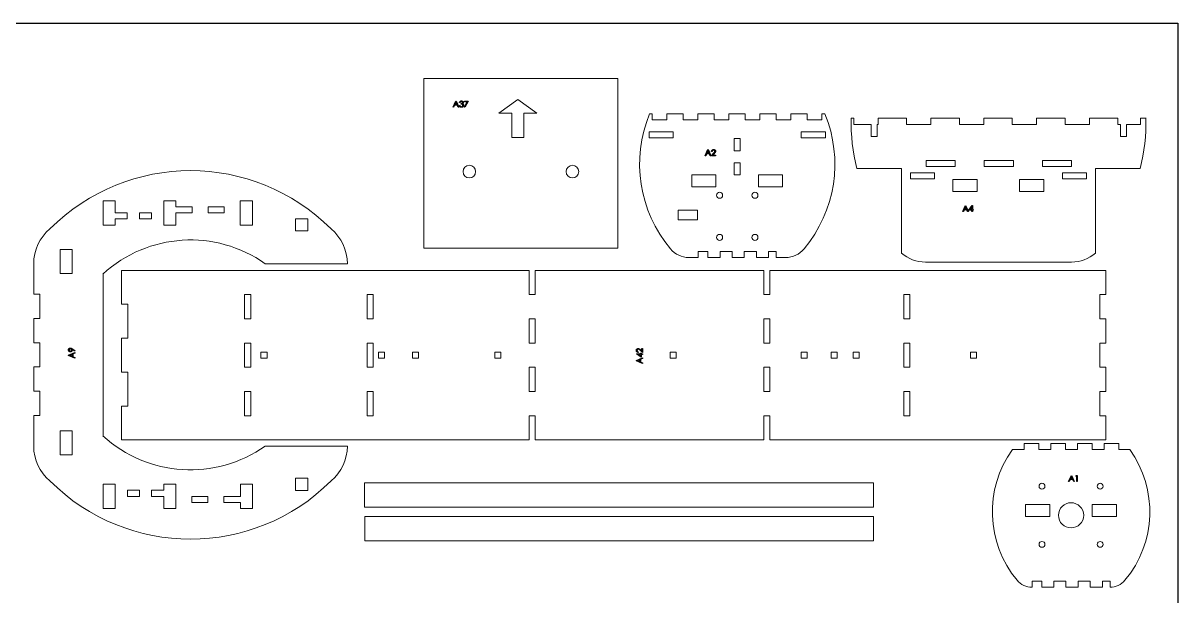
# Model space of a CAD drawing. Header units: inches. Extents: x -8.2 to 63.9, y 0 to 24.
# Drawn here: x 24.18 to 48, y 12.18 to 24 of the extents above; entities that cross this region are included whole.
import ezdxf

# ---------------------------------------------------------------- set-up
doc = ezdxf.new("R2010")
doc.units = ezdxf.units.IN
doc.header["$MEASUREMENT"] = 0

msp = doc.modelspace()

# ---------------------------------------------------------------- linework, layer by layer
for p, q in [((0, 24), (48, 24)), ((48, 24), (48, 0))]:
    msp.add_line(p, q)
at = {"color": 7, "linetype": 'Continuous', "lineweight": 15}
for p, q in [((32.446, 22.858), (32.446, 19.358)), ((36.446, 22.858), (32.446, 22.858)), ((36.446, 22.858), (36.446, 19.358)), ((34.382, 22.42), (33.99, 22.142)), ((34.773, 22.142), (34.382, 22.42)), ((33.99, 22.142), (34.257, 22.142)), ((34.257, 22.142), (34.257, 21.642)), ((34.507, 21.642), (34.507, 22.142)), ((34.507, 22.142), (34.773, 22.142)), ((37.154, 22.129), (37.099, 22.129)), ((37.154, 22.129), (37.154, 22.004)), ((37.154, 22.004), (37.454, 22.004)), ((37.454, 22.004), (37.454, 22.129)), ((37.794, 22.129), (37.454, 22.129)), ((37.794, 22.129), (37.794, 22.004)), ((37.794, 22.004), (38.094, 22.004)), ((38.094, 22.004), (38.094, 22.129)), ((38.434, 22.129), (38.094, 22.129)), ((38.434, 22.129), (38.434, 22.004)), ((38.434, 22.004), (38.734, 22.004)), ((38.734, 22.004), (38.734, 22.129)), ((39.074, 22.129), (38.734, 22.129)), ((39.074, 22.129), (39.074, 22.004)), ((39.074, 22.004), (39.374, 22.004)), ((39.374, 22.004), (39.374, 22.129)), ((39.714, 22.129), (39.374, 22.129)), ((39.714, 22.129), (39.714, 22.004)), ((39.714, 22.004), (40.014, 22.004)), ((40.014, 22.004), (40.014, 22.129)), ((40.354, 22.129), (40.014, 22.129)), ((40.354, 22.129), (40.354, 22.004)), ((40.354, 22.004), (40.654, 22.004)), ((40.654, 22.004), (40.654, 22.129)), ((40.717, 22.129), (40.654, 22.129)), ((41.314, 22.035), (41.256, 22.035)), ((41.314, 22.035), (41.314, 21.91)), ((41.814, 21.91), (41.814, 22.035)), ((42.404, 22.035), (41.814, 22.035)), ((42.404, 22.035), (42.404, 21.91)), ((42.904, 21.91), (42.904, 22.035)), ((43.494, 22.035), (42.904, 22.035)), ((43.494, 22.035), (43.494, 21.91)), ((43.994, 21.91), (43.994, 22.035)), ((44.584, 22.035), (43.994, 22.035)), ((44.584, 22.035), (44.584, 21.91)), ((45.084, 21.91), (45.084, 22.035)), ((45.674, 22.035), (45.084, 22.035)), ((45.674, 22.035), (45.674, 21.91)), ((46.174, 21.91), (46.174, 22.035)), ((46.764, 22.035), (46.174, 22.035)), ((46.764, 22.035), (46.764, 21.91)), ((47.228, 21.91), (47.228, 22.035)), ((47.342, 22.035), (47.228, 22.035)), ((37.09, 21.755), (37.59, 21.755)), ((37.09, 21.629), (37.09, 21.755)), ((37.59, 21.755), (37.59, 21.629)), ((40.227, 21.755), (40.727, 21.755)), ((40.227, 21.629), (40.227, 21.755)), ((40.727, 21.755), (40.727, 21.629)), ((41.314, 21.91), (41.671, 21.91)), ((41.671, 21.66), (41.671, 21.91)), ((41.796, 21.91), (41.796, 21.66)), ((41.796, 21.91), (41.814, 21.91)), ((42.404, 21.91), (42.904, 21.91)), ((43.494, 21.91), (43.994, 21.91)), ((44.584, 21.91), (45.084, 21.91)), ((45.674, 21.91), (46.174, 21.91)), ((46.764, 21.91), (46.817, 21.91)), ((46.817, 21.66), (46.817, 21.91)), ((46.942, 21.91), (46.942, 21.66)), ((46.942, 21.91), (47.228, 21.91)), ((34.257, 21.642), (34.507, 21.642)), ((37.59, 21.629), (37.09, 21.629)), ((38.969, 21.616), (38.844, 21.616)), ((38.844, 21.616), (38.844, 21.366)), ((38.969, 21.366), (38.969, 21.616)), ((40.727, 21.629), (40.227, 21.629)), ((41.796, 21.66), (41.671, 21.66)), ((46.942, 21.66), (46.817, 21.66)), ((38.844, 21.366), (38.969, 21.366)), ((38.969, 21.116), (38.844, 21.116)), ((38.844, 21.116), (38.844, 20.866)), ((38.969, 20.866), (38.969, 21.116)), ((42.236, 20.999), (41.374, 20.999)), ((42.299, 20.999), (42.236, 20.999)), ((42.299, 20.999), (42.299, 19.253)), ((43.405, 21.166), (42.805, 21.166)), ((42.805, 21.166), (42.805, 21.041)), ((42.805, 21.041), (43.405, 21.041)), ((43.405, 21.041), (43.405, 21.166)), ((44.605, 21.166), (44.005, 21.166)), ((44.005, 21.166), (44.005, 21.041)), ((44.005, 21.041), (44.605, 21.041)), ((44.605, 21.041), (44.605, 21.166)), ((45.805, 21.166), (45.205, 21.166)), ((45.205, 21.166), (45.205, 21.041)), ((45.205, 21.041), (45.805, 21.041)), ((45.805, 21.041), (45.805, 21.166)), ((46.361, 20.999), (46.299, 20.999)), ((46.299, 19.253), (46.299, 20.999)), ((46.361, 20.999), (47.223, 20.999)), ((37.969, 20.869), (38.469, 20.869)), ((37.969, 20.619), (37.969, 20.869)), ((38.469, 20.869), (38.469, 20.619)), ((38.844, 20.866), (38.969, 20.866)), ((39.344, 20.869), (39.844, 20.869)), ((39.344, 20.619), (39.344, 20.869)), ((39.844, 20.869), (39.844, 20.619)), ((42.481, 20.91), (42.981, 20.91)), ((42.481, 20.784), (42.481, 20.91)), ((42.981, 20.784), (42.481, 20.784)), ((42.981, 20.91), (42.981, 20.784)), ((43.36, 20.775), (43.86, 20.775)), ((43.36, 20.525), (43.36, 20.775)), ((43.86, 20.775), (43.86, 20.525)), ((44.735, 20.775), (45.235, 20.775)), ((44.735, 20.525), (44.735, 20.775)), ((45.235, 20.775), (45.235, 20.525)), ((45.617, 20.91), (46.117, 20.91)), ((45.617, 20.784), (45.617, 20.91)), ((46.117, 20.784), (45.617, 20.784)), ((46.117, 20.91), (46.117, 20.784)), ((38.469, 20.619), (37.969, 20.619)), ((39.844, 20.619), (39.344, 20.619)), ((43.86, 20.525), (43.36, 20.525)), ((45.235, 20.525), (44.735, 20.525)), ((38.088, 20.143), (37.688, 20.143)), ((37.688, 20.143), (37.688, 19.943)), ((38.088, 19.943), (38.088, 20.143)), ((37.688, 19.943), (38.088, 19.943)), ((36.446, 19.358), (32.446, 19.358)), ((37.911, 19.163), (38.104, 19.163)), ((38.104, 19.288), (38.304, 19.288)), ((38.104, 19.163), (38.104, 19.288)), ((38.304, 19.288), (38.304, 19.163)), ((38.304, 19.163), (38.554, 19.163)), ((38.554, 19.288), (38.804, 19.288)), ((38.554, 19.163), (38.554, 19.288)), ((38.804, 19.288), (38.804, 19.163)), ((38.804, 19.163), (39.054, 19.163)), ((39.054, 19.288), (39.304, 19.288)), ((39.054, 19.163), (39.054, 19.288)), ((39.304, 19.288), (39.304, 19.163)), ((39.304, 19.163), (39.554, 19.163)), ((39.554, 19.288), (39.713, 19.288)), ((39.554, 19.163), (39.554, 19.288)), ((39.713, 19.288), (39.713, 19.163)), ((39.713, 19.163), (39.906, 19.163)), ((42.791, 19.069), (45.806, 19.069)), ((44.828, 15.201), (44.828, 15.326)), ((45.128, 15.326), (44.828, 15.326)), ((45.128, 15.326), (45.128, 15.201)), ((45.378, 15.201), (45.378, 15.326)), ((45.678, 15.326), (45.378, 15.326)), ((45.678, 15.326), (45.678, 15.201)), ((45.928, 15.201), (45.928, 15.326)), ((46.228, 15.326), (45.928, 15.326)), ((46.228, 15.326), (46.228, 15.201)), ((46.478, 15.201), (46.478, 15.326)), ((46.778, 15.326), (46.478, 15.326)), ((46.778, 15.326), (46.778, 15.201)), ((44.586, 15.201), (44.828, 15.201)), ((45.128, 15.201), (45.378, 15.201)), ((45.678, 15.201), (45.928, 15.201)), ((46.228, 15.201), (46.478, 15.201)), ((46.778, 15.201), (47.005, 15.201)), ((45.357, 14.066), (44.857, 14.066)), ((44.857, 14.066), (44.857, 13.816)), ((45.357, 13.816), (45.357, 14.066)), ((46.732, 14.066), (46.232, 14.066)), ((46.232, 14.066), (46.232, 13.816)), ((46.732, 13.816), (46.732, 14.066)), ((44.857, 13.816), (45.357, 13.816)), ((46.232, 13.816), (46.732, 13.816)), ((45.191, 12.485), (44.991, 12.485)), ((44.991, 12.485), (44.991, 12.36)), ((45.191, 12.36), (45.191, 12.485)), ((45.69, 12.485), (45.441, 12.485)), ((45.441, 12.485), (45.441, 12.36)), ((45.69, 12.36), (45.69, 12.485)), ((46.191, 12.485), (45.941, 12.485)), ((45.941, 12.485), (45.941, 12.36)), ((46.191, 12.36), (46.191, 12.485)), ((46.6, 12.485), (46.441, 12.485)), ((46.441, 12.485), (46.441, 12.36)), ((46.6, 12.36), (46.6, 12.485)), ((45.191, 12.36), (45.441, 12.36)), ((45.69, 12.36), (45.941, 12.36)), ((46.191, 12.36), (46.441, 12.36))]:
    msp.add_line(p, q, dxfattribs=at)
at = {"color": 1, "linetype": 'Continuous', "lineweight": 15}
for p, q in [((26.074, 20.333), (25.824, 20.333)), ((25.824, 20.333), (25.824, 19.833)), ((26.074, 20.083), (26.074, 20.333)), ((27.326, 20.333), (27.076, 20.333)), ((27.076, 20.333), (27.076, 19.833)), ((27.326, 20.208), (27.326, 20.333)), ((28.652, 20.333), (28.652, 19.833)), ((28.907, 20.333), (28.652, 20.333)), ((28.907, 19.833), (28.907, 20.333)), ((26.324, 20.083), (26.074, 20.083)), ((26.324, 19.958), (26.324, 20.083)), ((26.824, 20.083), (26.576, 20.083)), ((26.576, 20.083), (26.576, 19.958)), ((26.824, 19.958), (26.824, 20.083)), ((27.661, 20.208), (27.326, 20.208)), ((27.326, 19.833), (27.326, 20.083)), ((27.326, 20.083), (27.661, 20.083)), ((27.661, 20.083), (27.661, 20.208)), ((28.321, 20.208), (27.992, 20.208)), ((27.992, 20.208), (27.992, 20.083)), ((27.992, 20.083), (28.321, 20.083)), ((28.321, 20.083), (28.321, 20.208)), ((25.824, 19.833), (26.074, 19.833)), ((26.074, 19.833), (26.074, 19.958)), ((26.074, 19.958), (26.324, 19.958)), ((26.576, 19.958), (26.824, 19.958)), ((27.076, 19.833), (27.326, 19.833)), ((28.652, 19.833), (28.907, 19.833)), ((30.047, 19.96), (29.797, 19.96)), ((29.797, 19.96), (29.797, 19.71)), ((30.047, 19.71), (30.047, 19.96)), ((29.797, 19.71), (30.047, 19.71)), ((25.19, 19.331), (24.94, 19.331)), ((24.94, 19.331), (24.94, 18.831)), ((25.19, 18.831), (25.19, 19.331)), ((24.394, 18.404), (24.394, 19.035)), ((24.94, 18.831), (25.19, 18.831)), ((25.824, 18.822), (25.824, 15.485)), ((26.208, 18.198), (26.208, 18.898)), ((34.614, 18.898), (26.208, 18.898)), ((30.865, 19.035), (29.171, 19.035)), ((34.614, 18.898), (34.614, 18.398)), ((34.739, 18.398), (34.739, 18.898)), ((39.458, 18.898), (34.739, 18.898)), ((39.458, 18.898), (39.458, 18.398)), ((39.583, 18.398), (39.583, 18.898)), ((46.515, 18.898), (39.583, 18.898)), ((46.515, 18.898), (46.515, 18.398)), ((24.519, 18.404), (24.394, 18.404)), ((24.519, 17.904), (24.519, 18.404)), ((28.871, 18.398), (28.746, 18.398)), ((28.746, 18.398), (28.746, 17.898)), ((28.871, 17.898), (28.871, 18.398)), ((31.396, 18.398), (31.271, 18.398)), ((31.271, 18.398), (31.271, 17.898)), ((31.396, 17.898), (31.396, 18.398)), ((34.614, 18.398), (34.739, 18.398)), ((39.458, 18.398), (39.583, 18.398)), ((42.471, 18.398), (42.346, 18.398)), ((42.346, 18.398), (42.346, 17.898)), ((42.471, 17.898), (42.471, 18.398)), ((46.515, 18.398), (46.39, 18.398)), ((46.39, 18.398), (46.39, 17.898)), ((26.333, 18.198), (26.208, 18.198)), ((26.333, 17.498), (26.333, 18.198)), ((24.394, 17.904), (24.519, 17.904)), ((24.394, 17.404), (24.394, 17.904)), ((28.746, 17.898), (28.871, 17.898)), ((31.271, 17.898), (31.396, 17.898)), ((34.739, 17.898), (34.614, 17.898)), ((34.614, 17.898), (34.614, 17.398)), ((34.739, 17.398), (34.739, 17.898)), ((39.583, 17.898), (39.458, 17.898)), ((39.458, 17.898), (39.458, 17.398)), ((39.583, 17.398), (39.583, 17.898)), ((42.346, 17.898), (42.471, 17.898)), ((46.39, 17.898), (46.515, 17.898)), ((46.515, 17.898), (46.515, 17.398)), ((24.519, 17.404), (24.394, 17.404)), ((24.519, 16.904), (24.519, 17.404)), ((26.208, 17.498), (26.333, 17.498)), ((26.208, 16.798), (26.208, 17.498)), ((28.871, 17.398), (28.746, 17.398)), ((28.746, 17.398), (28.746, 16.898)), ((28.871, 16.898), (28.871, 17.398)), ((31.396, 17.398), (31.271, 17.398)), ((31.271, 17.398), (31.271, 16.898)), ((31.396, 16.898), (31.396, 17.398)), ((34.614, 17.398), (34.739, 17.398)), ((39.458, 17.398), (39.583, 17.398)), ((42.471, 17.398), (42.346, 17.398)), ((42.346, 17.398), (42.346, 16.898)), ((42.471, 16.898), (42.471, 17.398)), ((46.515, 17.398), (46.39, 17.398)), ((46.39, 17.398), (46.39, 16.898)), ((29.208, 17.21), (29.083, 17.21)), ((29.083, 17.21), (29.083, 17.085)), ((29.208, 17.085), (29.208, 17.21)), ((31.633, 17.21), (31.508, 17.21)), ((31.508, 17.21), (31.508, 17.085)), ((31.633, 17.085), (31.633, 17.21)), ((32.333, 17.21), (32.208, 17.21)), ((32.208, 17.21), (32.208, 17.085)), ((32.333, 17.085), (32.333, 17.21)), ((34.033, 17.21), (33.908, 17.21)), ((33.908, 17.21), (33.908, 17.085)), ((34.033, 17.085), (34.033, 17.21)), ((37.652, 17.21), (37.527, 17.21)), ((37.527, 17.21), (37.527, 17.085)), ((37.652, 17.085), (37.652, 17.21)), ((40.353, 17.21), (40.228, 17.21)), ((40.228, 17.21), (40.228, 17.085)), ((40.353, 17.085), (40.353, 17.21)), ((40.973, 17.21), (40.848, 17.21)), ((40.848, 17.21), (40.848, 17.085)), ((40.973, 17.085), (40.973, 17.21)), ((41.425, 17.21), (41.3, 17.21)), ((41.3, 17.21), (41.3, 17.085)), ((41.425, 17.085), (41.425, 17.21)), ((43.845, 17.21), (43.72, 17.21)), ((43.72, 17.21), (43.72, 17.085)), ((43.845, 17.085), (43.845, 17.21)), ((29.083, 17.085), (29.208, 17.085)), ((31.508, 17.085), (31.633, 17.085)), ((32.208, 17.085), (32.333, 17.085)), ((33.908, 17.085), (34.033, 17.085)), ((37.527, 17.085), (37.652, 17.085)), ((40.228, 17.085), (40.353, 17.085)), ((40.848, 17.085), (40.973, 17.085)), ((41.3, 17.085), (41.425, 17.085)), ((43.72, 17.085), (43.845, 17.085)), ((24.394, 16.904), (24.519, 16.904)), ((24.394, 16.404), (24.394, 16.904)), ((26.333, 16.798), (26.208, 16.798)), ((26.333, 16.098), (26.333, 16.798)), ((28.746, 16.898), (28.871, 16.898)), ((31.271, 16.898), (31.396, 16.898)), ((34.739, 16.898), (34.614, 16.898)), ((34.614, 16.898), (34.614, 16.398)), ((34.739, 16.398), (34.739, 16.898)), ((39.583, 16.898), (39.458, 16.898)), ((39.458, 16.898), (39.458, 16.398)), ((39.583, 16.398), (39.583, 16.898)), ((42.346, 16.898), (42.471, 16.898)), ((46.39, 16.898), (46.515, 16.898)), ((46.515, 16.898), (46.515, 16.398)), ((24.519, 16.404), (24.394, 16.404)), ((24.519, 15.904), (24.519, 16.404)), ((28.871, 16.398), (28.746, 16.398)), ((28.746, 16.398), (28.746, 15.898)), ((28.871, 15.898), (28.871, 16.398)), ((31.396, 16.398), (31.271, 16.398)), ((31.271, 16.398), (31.271, 15.898)), ((31.396, 15.898), (31.396, 16.398)), ((34.614, 16.398), (34.739, 16.398)), ((39.458, 16.398), (39.583, 16.398)), ((42.471, 16.398), (42.346, 16.398)), ((42.346, 16.398), (42.346, 15.898)), ((42.471, 15.898), (42.471, 16.398)), ((46.515, 16.398), (46.39, 16.398)), ((46.39, 16.398), (46.39, 15.898)), ((26.208, 16.098), (26.333, 16.098)), ((26.208, 15.398), (26.208, 16.098)), ((24.394, 15.904), (24.519, 15.904)), ((24.394, 15.273), (24.394, 15.904)), ((28.746, 15.898), (28.871, 15.898)), ((31.271, 15.898), (31.396, 15.898)), ((34.739, 15.898), (34.614, 15.898)), ((34.614, 15.898), (34.614, 15.398)), ((34.739, 15.398), (34.739, 15.898)), ((39.583, 15.898), (39.458, 15.898)), ((39.458, 15.898), (39.458, 15.398)), ((39.583, 15.398), (39.583, 15.898)), ((42.346, 15.898), (42.471, 15.898)), ((46.39, 15.898), (46.515, 15.898)), ((46.515, 15.898), (46.515, 15.398)), ((25.19, 15.588), (24.94, 15.588)), ((24.94, 15.588), (24.94, 15.088)), ((25.19, 15.088), (25.19, 15.588)), ((26.208, 15.398), (34.614, 15.398)), ((29.171, 15.273), (30.865, 15.273)), ((34.739, 15.398), (39.458, 15.398)), ((39.583, 15.398), (46.515, 15.398)), ((24.94, 15.088), (25.19, 15.088)), ((30.047, 14.608), (29.797, 14.608)), ((29.797, 14.608), (29.797, 14.358)), ((30.047, 14.358), (30.047, 14.608)), ((26.074, 14.484), (25.824, 14.484)), ((25.824, 14.484), (25.824, 13.984)), ((26.074, 13.984), (26.074, 14.484)), ((26.574, 14.359), (26.326, 14.359)), ((26.326, 14.359), (26.326, 14.234)), ((26.574, 14.234), (26.574, 14.359)), ((27.076, 14.359), (26.826, 14.359)), ((26.826, 14.359), (26.826, 14.234)), ((27.326, 14.484), (27.076, 14.484)), ((27.076, 14.484), (27.076, 14.359)), ((27.326, 13.984), (27.326, 14.484)), ((28.907, 14.484), (28.657, 14.484)), ((28.657, 14.484), (28.657, 14.234)), ((28.907, 13.984), (28.907, 14.484)), ((29.797, 14.358), (30.047, 14.358)), ((26.326, 14.234), (26.574, 14.234)), ((26.826, 14.234), (27.076, 14.234)), ((27.076, 14.234), (27.076, 13.984)), ((27.986, 14.234), (27.658, 14.234)), ((27.658, 14.234), (27.658, 14.109)), ((27.658, 14.109), (27.986, 14.109)), ((27.986, 14.109), (27.986, 14.234)), ((28.657, 14.234), (28.318, 14.234)), ((28.318, 14.234), (28.318, 14.109)), ((28.318, 14.109), (28.657, 14.109)), ((28.657, 14.109), (28.657, 13.984)), ((25.824, 13.984), (26.074, 13.984)), ((27.076, 13.984), (27.326, 13.984)), ((28.657, 13.984), (28.907, 13.984))]:
    msp.add_line(p, q, dxfattribs=at)
at = {"color": 1, "linetype": 'Continuous', "lineweight": 0}
for p, q in [((31.22, 14.51), (41.72, 14.51)), ((31.22, 14.51), (31.22, 14.01)), ((41.72, 14.51), (41.72, 14.01)), ((31.22, 14.01), (41.72, 14.01)), ((31.223, 13.815), (41.723, 13.815)), ((31.223, 13.815), (31.223, 13.315)), ((41.723, 13.815), (41.723, 13.315)), ((31.223, 13.315), (41.723, 13.315))]:
    msp.add_line(p, q, dxfattribs=at)
at = {"color": 7, "linetype": 'Continuous', "flags": 128}
for points in [[(33.107, 22.39), (33.165, 22.265), (33.165, 22.265), (33.152, 22.265), (33.152, 22.265), (33.134, 22.305), (33.134, 22.305), (33.077, 22.305), (33.077, 22.305), (33.058, 22.265), (33.058, 22.265), (33.046, 22.265), (33.046, 22.265), (33.105, 22.39), (33.105, 22.39), (33.107, 22.39)], [(33.106, 22.366), (33.083, 22.318), (33.083, 22.318), (33.128, 22.318), (33.128, 22.318), (33.106, 22.366)], [(33.192, 22.361), (33.181, 22.361), (33.181, 22.361), (33.182, 22.365), (33.183, 22.368), (33.184, 22.372), (33.186, 22.375), (33.188, 22.378), (33.19, 22.38), (33.192, 22.383), (33.194, 22.385), (33.197, 22.387), (33.199, 22.389), (33.202, 22.39), (33.205, 22.391), (33.208, 22.392), (33.211, 22.393), (33.214, 22.393), (33.218, 22.393), (33.218, 22.393), (33.223, 22.393), (33.227, 22.392), (33.232, 22.391), (33.236, 22.389), (33.24, 22.386), (33.244, 22.383), (33.247, 22.38), (33.25, 22.377), (33.252, 22.373), (33.253, 22.369), (33.254, 22.365), (33.254, 22.361), (33.254, 22.361), (33.254, 22.357), (33.253, 22.353), (33.252, 22.35), (33.251, 22.346), (33.249, 22.343), (33.246, 22.34), (33.243, 22.338), (33.24, 22.335), (33.24, 22.335), (33.244, 22.333), (33.247, 22.331), (33.25, 22.328), (33.253, 22.324), (33.253, 22.324), (33.255, 22.322), (33.257, 22.319), (33.258, 22.317), (33.259, 22.314), (33.26, 22.311), (33.26, 22.308), (33.261, 22.305), (33.261, 22.302), (33.261, 22.302), (33.26, 22.297), (33.259, 22.292), (33.258, 22.287), (33.255, 22.282), (33.252, 22.277), (33.248, 22.273), (33.244, 22.27), (33.239, 22.267), (33.234, 22.265), (33.229, 22.263), (33.223, 22.262), (33.217, 22.262), (33.217, 22.262), (33.213, 22.262), (33.21, 22.262), (33.206, 22.263), (33.202, 22.264), (33.199, 22.265), (33.196, 22.267), (33.193, 22.269), (33.19, 22.271), (33.187, 22.274), (33.185, 22.276), (33.183, 22.279), (33.181, 22.283), (33.179, 22.286), (33.178, 22.29), (33.177, 22.294), (33.176, 22.299), (33.176, 22.299), (33.187, 22.299), (33.187, 22.299), (33.188, 22.296), (33.189, 22.293), (33.19, 22.291), (33.191, 22.288), (33.192, 22.286), (33.194, 22.284), (33.195, 22.283), (33.197, 22.281), (33.197, 22.281), (33.199, 22.28), (33.201, 22.278), (33.204, 22.277), (33.206, 22.276), (33.209, 22.276), (33.212, 22.275), (33.215, 22.275), (33.218, 22.275), (33.218, 22.275), (33.221, 22.275), (33.225, 22.275), (33.228, 22.276), (33.231, 22.277), (33.233, 22.278), (33.236, 22.279), (33.238, 22.281), (33.241, 22.283), (33.243, 22.285), (33.245, 22.287), (33.246, 22.289), (33.247, 22.291), (33.248, 22.294), (33.249, 22.296), (33.249, 22.298), (33.249, 22.301), (33.249, 22.301), (33.249, 22.305), (33.248, 22.308), (33.247, 22.311), (33.245, 22.314), (33.243, 22.317), (33.24, 22.32), (33.237, 22.322), (33.234, 22.324), (33.232, 22.324), (33.229, 22.325), (33.227, 22.326), (33.224, 22.326), (33.221, 22.327), (33.218, 22.327), (33.215, 22.327), (33.211, 22.328), (33.211, 22.328), (33.211, 22.34), (33.211, 22.34), (33.216, 22.341), (33.22, 22.341), (33.224, 22.342), (33.228, 22.343), (33.232, 22.345), (33.235, 22.347), (33.238, 22.349), (33.24, 22.351), (33.241, 22.353), (33.242, 22.356), (33.243, 22.358), (33.243, 22.361), (33.243, 22.361), (33.243, 22.363), (33.243, 22.365), (33.242, 22.366), (33.241, 22.368), (33.24, 22.37), (33.239, 22.372), (33.238, 22.373), (33.236, 22.375), (33.234, 22.376), (33.232, 22.377), (33.23, 22.378), (33.228, 22.379), (33.226, 22.38), (33.223, 22.38), (33.221, 22.38), (33.218, 22.38), (33.218, 22.38), (33.214, 22.38), (33.21, 22.379), (33.206, 22.378), (33.203, 22.376), (33.201, 22.375), (33.2, 22.373), (33.198, 22.372), (33.197, 22.37), (33.195, 22.368), (33.194, 22.366), (33.193, 22.364), (33.192, 22.361)], [(33.28, 22.39), (33.357, 22.39), (33.357, 22.39), (33.291, 22.262), (33.291, 22.262), (33.281, 22.267), (33.281, 22.267), (33.338, 22.377), (33.338, 22.377), (33.28, 22.377), (33.28, 22.377), (33.28, 22.39)], [(38.307, 21.389), (38.365, 21.264), (38.365, 21.264), (38.352, 21.264), (38.352, 21.264), (38.334, 21.304), (38.334, 21.304), (38.277, 21.304), (38.277, 21.304), (38.258, 21.264), (38.258, 21.264), (38.246, 21.264), (38.246, 21.264), (38.305, 21.389), (38.305, 21.389), (38.307, 21.389)], [(38.306, 21.365), (38.283, 21.317), (38.283, 21.317), (38.328, 21.317), (38.328, 21.317), (38.306, 21.365)], [(38.392, 21.351), (38.381, 21.351), (38.381, 21.351), (38.381, 21.355), (38.382, 21.359), (38.383, 21.363), (38.384, 21.367), (38.386, 21.371), (38.388, 21.374), (38.39, 21.378), (38.393, 21.381), (38.396, 21.383), (38.399, 21.386), (38.402, 21.388), (38.406, 21.389), (38.409, 21.391), (38.413, 21.392), (38.417, 21.392), (38.421, 21.392), (38.421, 21.392), (38.425, 21.392), (38.429, 21.392), (38.433, 21.391), (38.437, 21.39), (38.44, 21.388), (38.443, 21.386), (38.446, 21.384), (38.449, 21.381), (38.451, 21.378), (38.453, 21.375), (38.455, 21.372), (38.457, 21.369), (38.458, 21.366), (38.458, 21.362), (38.459, 21.359), (38.459, 21.355), (38.459, 21.355), (38.459, 21.35), (38.458, 21.345), (38.456, 21.34), (38.454, 21.335), (38.453, 21.333), (38.451, 21.33), (38.449, 21.327), (38.446, 21.324), (38.444, 21.321), (38.441, 21.318), (38.437, 21.314), (38.434, 21.31), (38.434, 21.31), (38.403, 21.277), (38.403, 21.277), (38.461, 21.277), (38.461, 21.277), (38.461, 21.264), (38.461, 21.264), (38.376, 21.264), (38.376, 21.264), (38.424, 21.316), (38.424, 21.316), (38.428, 21.32), (38.431, 21.323), (38.434, 21.326), (38.436, 21.329), (38.439, 21.332), (38.441, 21.334), (38.442, 21.337), (38.443, 21.339), (38.445, 21.342), (38.447, 21.346), (38.448, 21.35), (38.448, 21.354), (38.448, 21.354), (38.448, 21.357), (38.447, 21.359), (38.447, 21.361), (38.446, 21.364), (38.445, 21.366), (38.443, 21.368), (38.442, 21.37), (38.44, 21.372), (38.438, 21.374), (38.436, 21.375), (38.434, 21.377), (38.431, 21.378), (38.429, 21.378), (38.426, 21.379), (38.424, 21.379), (38.421, 21.379), (38.421, 21.379), (38.418, 21.379), (38.415, 21.379), (38.412, 21.378), (38.41, 21.378), (38.407, 21.377), (38.405, 21.375), (38.403, 21.374), (38.401, 21.372), (38.399, 21.37), (38.397, 21.368), (38.396, 21.365), (38.395, 21.363), (38.394, 21.36), (38.393, 21.357), (38.392, 21.354), (38.392, 21.351)], [(43.621, 20.234), (43.679, 20.109), (43.679, 20.109), (43.667, 20.109), (43.667, 20.109), (43.648, 20.149), (43.648, 20.149), (43.591, 20.149), (43.591, 20.149), (43.572, 20.109), (43.572, 20.109), (43.56, 20.109), (43.56, 20.109), (43.62, 20.234), (43.62, 20.234), (43.621, 20.234)], [(43.62, 20.21), (43.598, 20.162), (43.598, 20.162), (43.642, 20.162), (43.642, 20.162), (43.62, 20.21)], [(43.758, 20.237), (43.761, 20.237), (43.761, 20.237), (43.761, 20.151), (43.761, 20.151), (43.775, 20.151), (43.775, 20.151), (43.775, 20.138), (43.775, 20.138), (43.761, 20.138), (43.761, 20.138), (43.761, 20.109), (43.761, 20.109), (43.749, 20.109), (43.749, 20.109), (43.749, 20.138), (43.749, 20.138), (43.69, 20.138), (43.69, 20.138), (43.758, 20.237)], [(43.749, 20.151), (43.749, 20.205), (43.749, 20.205), (43.712, 20.151), (43.712, 20.151), (43.749, 20.151)], [(45.805, 14.664), (45.862, 14.539), (45.862, 14.539), (45.85, 14.539), (45.85, 14.539), (45.832, 14.579), (45.832, 14.579), (45.775, 14.579), (45.775, 14.579), (45.756, 14.539), (45.756, 14.539), (45.744, 14.539), (45.744, 14.539), (45.803, 14.664), (45.803, 14.664), (45.805, 14.664)], [(45.804, 14.64), (45.781, 14.592), (45.781, 14.592), (45.826, 14.592), (45.826, 14.592), (45.804, 14.64)], [(45.9, 14.664), (45.923, 14.664), (45.923, 14.664), (45.923, 14.539), (45.923, 14.539), (45.912, 14.539), (45.912, 14.539), (45.912, 14.652), (45.912, 14.652), (45.893, 14.652), (45.893, 14.652), (45.9, 14.664)]]:
    msp.add_lwpolyline(points, dxfattribs=at)
at = {"color": 3, "linetype": 'Continuous', "flags": 128}
for points in [[(25.243, 17.242), (25.237, 17.233), (25.237, 17.233), (25.186, 17.268), (25.186, 17.268), (25.186, 17.261), (25.187, 17.255), (25.187, 17.255), (25.187, 17.251), (25.186, 17.247), (25.185, 17.243), (25.184, 17.24), (25.183, 17.236), (25.181, 17.233), (25.179, 17.23), (25.176, 17.227), (25.173, 17.225), (25.17, 17.222), (25.167, 17.221), (25.164, 17.219), (25.161, 17.218), (25.157, 17.217), (25.154, 17.216), (25.15, 17.216), (25.15, 17.216), (25.144, 17.217), (25.139, 17.218), (25.135, 17.219), (25.13, 17.221), (25.126, 17.224), (25.123, 17.228), (25.119, 17.231), (25.117, 17.236), (25.114, 17.241), (25.113, 17.246), (25.112, 17.251), (25.111, 17.256), (25.111, 17.256), (25.112, 17.261), (25.113, 17.266), (25.114, 17.271), (25.116, 17.276), (25.119, 17.28), (25.122, 17.284), (25.126, 17.287), (25.131, 17.29), (25.135, 17.292), (25.14, 17.293), (25.145, 17.294), (25.15, 17.295), (25.15, 17.295), (25.154, 17.295), (25.158, 17.294), (25.162, 17.293), (25.166, 17.292), (25.168, 17.291), (25.171, 17.29), (25.173, 17.289), (25.175, 17.287), (25.178, 17.286), (25.181, 17.284), (25.184, 17.282), (25.187, 17.28), (25.187, 17.28), (25.243, 17.242)], [(25.115, 17.146), (25.24, 17.203), (25.24, 17.203), (25.24, 17.191), (25.24, 17.191), (25.2, 17.173), (25.2, 17.173), (25.2, 17.116), (25.2, 17.116), (25.24, 17.097), (25.24, 17.097), (25.24, 17.085), (25.24, 17.085), (25.115, 17.144), (25.115, 17.144), (25.115, 17.146)], [(25.174, 17.257), (25.174, 17.26), (25.173, 17.262), (25.173, 17.265), (25.172, 17.268), (25.171, 17.27), (25.17, 17.272), (25.168, 17.274), (25.167, 17.276), (25.165, 17.278), (25.163, 17.279), (25.161, 17.281), (25.159, 17.282), (25.156, 17.283), (25.154, 17.283), (25.152, 17.283), (25.149, 17.284), (25.149, 17.284), (25.147, 17.283), (25.144, 17.283), (25.142, 17.282), (25.14, 17.281), (25.137, 17.28), (25.135, 17.279), (25.133, 17.277), (25.132, 17.275), (25.13, 17.273), (25.128, 17.271), (25.127, 17.269), (25.126, 17.266), (25.125, 17.264), (25.125, 17.261), (25.124, 17.258), (25.124, 17.255), (25.124, 17.255), (25.124, 17.253), (25.125, 17.25), (25.125, 17.247), (25.126, 17.245), (25.127, 17.242), (25.128, 17.24), (25.13, 17.238), (25.132, 17.236), (25.133, 17.234), (25.135, 17.232), (25.137, 17.231), (25.14, 17.23), (25.142, 17.229), (25.144, 17.228), (25.147, 17.228), (25.149, 17.227), (25.149, 17.227), (25.152, 17.228), (25.154, 17.228), (25.156, 17.229), (25.159, 17.23), (25.161, 17.231), (25.163, 17.232), (25.165, 17.234), (25.167, 17.236), (25.168, 17.238), (25.17, 17.24), (25.171, 17.243), (25.172, 17.245), (25.173, 17.248), (25.173, 17.251), (25.174, 17.254), (25.174, 17.257)], [(25.139, 17.145), (25.187, 17.122), (25.187, 17.122), (25.187, 17.167), (25.187, 17.167), (25.139, 17.145)], [(36.868, 17.217), (36.868, 17.205), (36.868, 17.205), (36.864, 17.206), (36.86, 17.206), (36.856, 17.207), (36.852, 17.209), (36.848, 17.21), (36.845, 17.212), (36.842, 17.215), (36.839, 17.217), (36.836, 17.22), (36.833, 17.224), (36.831, 17.227), (36.83, 17.23), (36.828, 17.234), (36.828, 17.238), (36.827, 17.242), (36.827, 17.246), (36.827, 17.246), (36.827, 17.25), (36.827, 17.254), (36.828, 17.258), (36.83, 17.261), (36.831, 17.265), (36.833, 17.268), (36.835, 17.271), (36.838, 17.273), (36.841, 17.276), (36.844, 17.278), (36.847, 17.28), (36.85, 17.281), (36.853, 17.282), (36.857, 17.283), (36.86, 17.284), (36.864, 17.284), (36.864, 17.284), (36.869, 17.284), (36.874, 17.283), (36.879, 17.281), (36.884, 17.279), (36.886, 17.277), (36.889, 17.275), (36.892, 17.273), (36.895, 17.271), (36.898, 17.268), (36.901, 17.265), (36.905, 17.262), (36.909, 17.259), (36.909, 17.259), (36.942, 17.227), (36.942, 17.227), (36.942, 17.285), (36.942, 17.285), (36.955, 17.285), (36.955, 17.285), (36.955, 17.201), (36.955, 17.201), (36.903, 17.249), (36.903, 17.249), (36.9, 17.253), (36.896, 17.256), (36.893, 17.259), (36.89, 17.261), (36.887, 17.263), (36.885, 17.265), (36.883, 17.267), (36.881, 17.268), (36.877, 17.27), (36.873, 17.272), (36.869, 17.272), (36.865, 17.273), (36.865, 17.273), (36.862, 17.273), (36.86, 17.272), (36.858, 17.272), (36.855, 17.271), (36.853, 17.27), (36.851, 17.268), (36.849, 17.267), (36.847, 17.265), (36.845, 17.263), (36.844, 17.261), (36.843, 17.258), (36.841, 17.256), (36.841, 17.254), (36.84, 17.251), (36.84, 17.248), (36.84, 17.246), (36.84, 17.246), (36.84, 17.243), (36.84, 17.24), (36.841, 17.237), (36.842, 17.235), (36.843, 17.232), (36.844, 17.23), (36.845, 17.228), (36.847, 17.226), (36.849, 17.224), (36.851, 17.222), (36.854, 17.221), (36.856, 17.219), (36.859, 17.218), (36.862, 17.218), (36.865, 17.217), (36.868, 17.217)], [(36.827, 17.173), (36.827, 17.175), (36.827, 17.175), (36.913, 17.175), (36.913, 17.175), (36.913, 17.189), (36.913, 17.189), (36.926, 17.189), (36.926, 17.189), (36.926, 17.175), (36.926, 17.175), (36.955, 17.175), (36.955, 17.175), (36.955, 17.164), (36.955, 17.164), (36.926, 17.164), (36.926, 17.164), (36.926, 17.104), (36.926, 17.104), (36.827, 17.173)], [(36.913, 17.164), (36.859, 17.164), (36.859, 17.164), (36.913, 17.126), (36.913, 17.126), (36.913, 17.164)], [(36.83, 17.035), (36.955, 17.093), (36.955, 17.093), (36.955, 17.081), (36.955, 17.081), (36.915, 17.063), (36.915, 17.063), (36.915, 17.006), (36.915, 17.006), (36.955, 16.987), (36.955, 16.987), (36.955, 16.975), (36.955, 16.975), (36.83, 17.034), (36.83, 17.034), (36.83, 17.035)], [(36.854, 17.035), (36.902, 17.012), (36.902, 17.012), (36.902, 17.057), (36.902, 17.057), (36.854, 17.035)]]:
    msp.add_lwpolyline(points, dxfattribs=at)
at = {"color": 7, "linetype": 'Continuous', "lineweight": 15}
for centre, radius in [((33.381, 20.935), 0.13), ((35.509, 20.935), 0.13), ((38.544, 20.448), 0.0625), ((39.274, 20.448), 0.0625), ((38.544, 19.578), 0.0625), ((39.274, 19.578), 0.0625), ((45.196, 14.443), 0.06), ((46.396, 14.443), 0.06), ((45.796, 13.843), 0.26), ((45.196, 13.243), 0.06), ((46.396, 13.243), 0.06)]:
    msp.add_circle(centre, radius, dxfattribs=at)
for centre, radius, start, end in [((39.62, 21.09), 2.726, 157.6068, 219.9209), ((38.197, 21.09), 2.726, 320.0791, 22.3932), ((45.374, 21.981), 4.118, 179.2492, 193.7972), ((43.224, 21.981), 4.118, 346.2028, 0.7508), ((37.911, 19.66), 0.497, 219.9209, 270), ((39.906, 19.66), 0.497, 270, 320.0791), ((42.791, 19.821), 0.752, 229.0288, 270), ((45.806, 19.821), 0.752, 270, 310.9711), ((46.37, 13.915), 2.199, 144.2049, 219.9209), ((45.222, 13.915), 2.199, 320.0791, 35.7951), ((44.991, 12.761), 0.401, 219.9209, 270), ((46.6, 12.761), 0.401, 270, 320.0791)]:
    msp.add_arc(centre, radius, start, end, dxfattribs=at)
at = {"color": 1, "linetype": 'Continuous', "lineweight": 15}
for centre, radius, start, end in [((27.629, 16.854), 4.101, 45, 135), ((25.332, 19.035), 0.938, 129.9209, 180), ((29.927, 19.035), 0.938, 0, 50.0791), ((27.629, 16.854), 2.671, 54.7265, 132.5389), ((25.332, 15.273), 0.938, 180, 230.0791), ((27.629, 17.453), 2.671, 227.4611, 305.2735), ((29.927, 15.273), 0.938, 309.9209, 0), ((27.629, 17.453), 4.101, 225, 315)]:
    msp.add_arc(centre, radius, start, end, dxfattribs=at)

doc.saveas('drawing.dxf')
